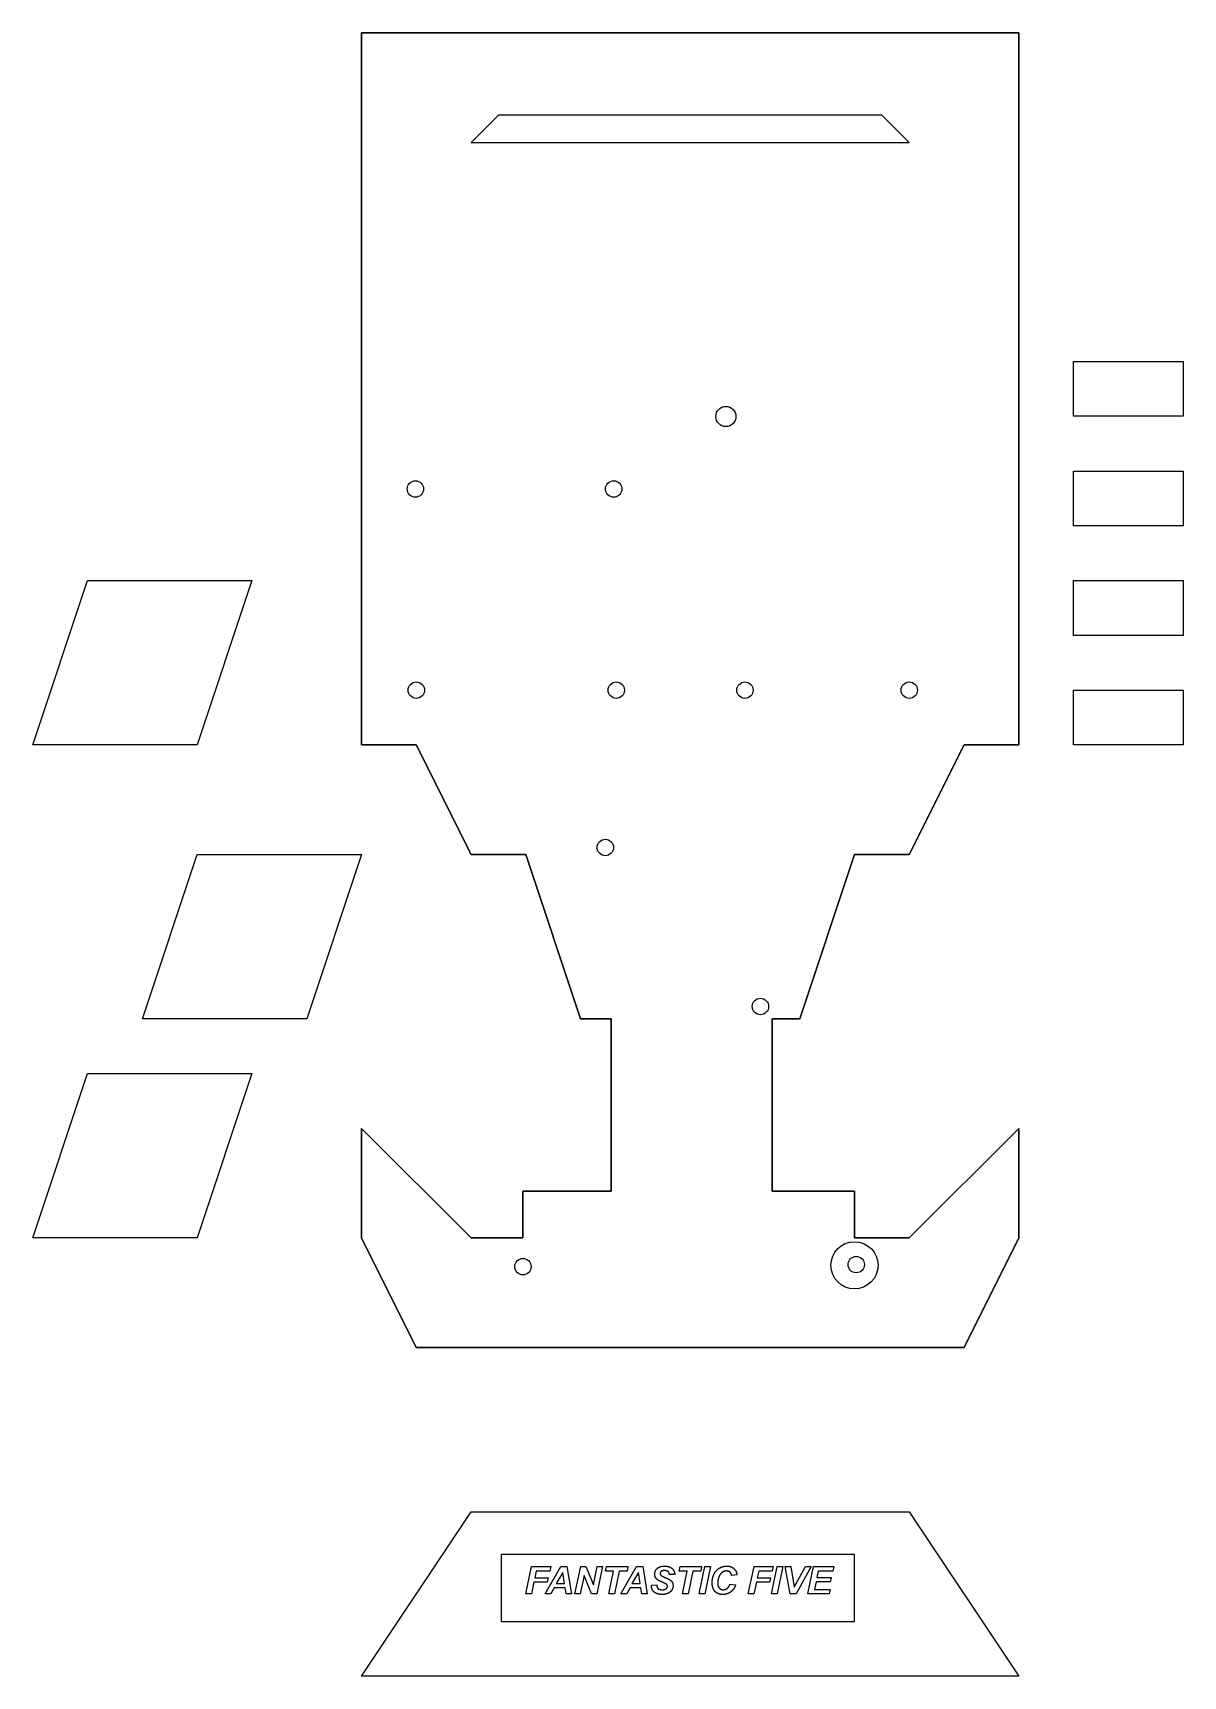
# Model space of a CAD drawing. Header units: millimetres. Extents: x -120 to 90, y -170 to 130.
import ezdxf

# ---------------------------------------------------------------- set-up
doc = ezdxf.new("R2010")
doc.units = ezdxf.units.MM
doc.layers.get('0').update_dxf_attribs({"linetype": 'CONTINUOUS'})

msp = doc.modelspace()

# ---------------------------------------------------------------- linework, layer by layer
for p, q in [((-60, 90), (-60, 70)), ((-2.79, -151.43), (-3.77, -151.47)), ((8.56, -151.53), (7.58, -151.63)), ((-7.07, -153.38), (-6.09, -153.33)), ((7.26, -153.2), (8.3, -153.36))]:
    msp.add_line(p, q)
for points in [[(60, -90), (60, -70), (40, -90), (30, -90), (30, -81.49), (30, -90), (30, -81.49), (14.97, -81.49), (14.97, -50), (20, -50), (30, -20), (40, -20), (50, 0), (60, 0), (60, 130), (60, 0), (50, 0), (40, -20), (30, -20), (20, -50), (30, -20), (20, -50), (30, -20), (40, -20), (50, 0), (40, -20), (30, -20), (40, -20), (50, 0), (60, 0), (60, 130), (-60, 130), (-60, 0), (-50, 0), (-40, -20), (-50, 0), (-60, 0), (-60, 130), (60, 130), (60, 0), (50, 0), (60, 0), (60, 130), (-60, 130), (-60, 0), (-60, 130), (60, 130), (-60, 130), (-60, 0), (-50, 0), (-40, -20), (-30, -20), (-20, -50), (-14.4, -50), (-14.4, -81.49), (-30.52, -81.49), (-30.52, -90), (-40, -90), (-60, -70), (-60, -90), (-50, -110), (50, -110), (60, -90), (60, -70), (60, -90), (50, -110), (-50, -110), (-60, -90), (-50, -110), (50, -110), (60, -90), (50, -110), (-50, -110), (-60, -90), (-50, -110), (50, -110)], [(-40, 110), (40, 110), (35, 115), (-35, 115)], [(90, 60), (70, 60), (70, 70), (90, 70)], [(90, 50), (90, 40), (70, 40), (70, 50)], [(-120, 0), (-110, 30), (-80, 30), (-90, 0)], [(70, 30), (90, 30), (90, 20), (70, 20)], [(70, 10), (90, 10), (90, 0), (70, 0)], [(-50, 0), (-60, 0)], [(-20, -50), (-30, -20), (-40, -20), (-50, 0), (-40, -20), (-30, -20), (-20, -50), (-14.4, -50)], [(-60, -20), (-70, -50), (-100, -50), (-90, -20)], [(-30, -20), (-40, -20)], [(-30, -20), (-20, -50)], [(-14.4, -81.49), (-30.52, -81.49), (-30.52, -90), (-30.52, -81.49), (-14.4, -81.49), (-14.4, -50)], [(-14.4, -81.49), (-14.4, -50), (-20, -50), (-14.4, -50)], [(14.97, -81.49), (14.97, -50), (14.97, -81.49), (14.97, -50), (20, -50), (14.97, -50), (14.97, -81.49), (30, -81.49), (30, -90), (30, -81.49)], [(20, -50), (14.97, -50)], [(-110, -60), (-80, -60), (-90, -90), (-120, -90)], [(-60, -70), (-60, -90)], [(-60, -70), (-40, -90)], [(-60, -90), (-60, -70), (-40, -90), (-30.52, -90), (-40, -90), (-60, -70)], [(60, -70), (40, -90), (30, -90), (40, -90)], [(40, -90), (60, -70)], [(60, -70), (60, -90)], [(-30.52, -81.49), (-14.4, -81.49)], [(-30.52, -90), (-30.52, -81.49)], [(14.97, -81.49), (30, -81.49)], [(-30.52, -90), (-40, -90)], [(40, -90), (30, -90)], [(-40, -140), (40, -140), (60, -170), (40, -170), (-40, -170), (-60, -170)], [(30, -160), (30, -147.79), (-34.48, -147.79), (-34.48, -160)], [(-25.45, -150), (-25.63, -150.84), (-28.1, -150.84), (-28.35, -152.04), (-25.93, -152.04), (-26.11, -152.87), (-28.53, -152.87), (-28.97, -155), (-30, -155), (-28.95, -150)], [(-22.66, -155), (-22.83, -153.89), (-24.81, -153.89), (-25.41, -155), (-26.47, -155), (-23.64, -150), (-22.5, -150), (-21.69, -155)], [(-21.03, -155), (-19.99, -150), (-19.03, -150), (-17.67, -153.35), (-16.97, -150), (-16.02, -150), (-17.06, -155), (-18.02, -155), (-19.37, -151.64), (-20.08, -155)], [(-15.29, -150), (-11.35, -150), (-11.52, -150.84), (-12.97, -150.84), (-13.84, -155), (-14.87, -155), (-14, -150.84), (-15.46, -150.84)], [(-12.63, -155), (-9.81, -150), (-8.66, -150), (-7.85, -155), (-8.83, -155), (-8.99, -153.89), (-10.98, -153.89), (-11.58, -155)], [(-1.84, -150), (2.1, -150), (1.93, -150.84), (0.48, -150.84), (-0.39, -155), (-1.42, -155), (-0.55, -150.84), (-2.01, -150.84)], [(2.69, -155), (1.66, -155), (2.7, -150), (3.73, -150)], [(12.09, -152.87), (11.64, -155), (10.61, -155), (11.66, -150), (15.16, -150), (14.98, -150.84), (12.51, -150.84), (12.26, -152.04), (14.68, -152.04), (14.51, -152.87)], [(15.88, -155), (14.85, -155), (15.9, -150), (16.92, -150)], [(21.07, -150), (22.09, -150), (19.33, -155), (18.24, -155), (17.34, -150), (18.37, -150), (19, -153.78)], [(25.57, -152.81), (22.98, -152.81), (22.67, -154.16), (25.58, -154.16), (25.4, -155), (21.49, -155), (22.54, -150), (26.24, -150), (26.07, -150.84), (23.39, -150.84), (23.15, -151.97), (25.74, -151.97)], [(-23.25, -151.05), (-24.45, -153.06), (-22.96, -153.06)], [(-9.41, -151.05), (-10.62, -153.06), (-9.12, -153.06)]]:
    msp.add_lwpolyline(points, close=True)
for centre, radius in [((6.52, 59.96), 1.84), ((-50.16, 46.73), 1.5), ((-13.96, 46.73), 1.5), ((-50, 10), 1.5), ((-13.49, 10), 1.5), ((10, 10), 1.5), ((40, 10), 1.5), ((-15.48, -18.72), 1.5), ((12.83, -47.75), 1.5), ((30, -95), 4.3), ((-30.53, -95.24), 1.5), ((30.32, -94.87), 1.5)]:
    msp.add_circle(centre, radius)
for points in [[(-6, -150.33), (-5.55, -149.91), (-4.68, -149.91)], [(-4.68, -149.91), (-3.8, -149.91), (-3.32, -150.33)], [(5.32, -150.29), (5.94, -149.91), (6.66, -149.91)], [(6.66, -149.91), (7.47, -149.91), (7.97, -150.35)], [(-6.46, -151.38), (-6.46, -150.75), (-6, -150.33)], [(-6.31, -152.01), (-6.46, -151.74), (-6.46, -151.38)], [(-5.89, -152.45), (-6.15, -152.28), (-6.31, -152.01)], [(-5.04, -152.87), (-5.62, -152.62), (-5.89, -152.45)], [(-5.3, -150.88), (-5.48, -151.03), (-5.48, -151.26)], [(-5.48, -151.26), (-5.48, -151.47), (-5.31, -151.61)], [(-5.31, -151.61), (-5.14, -151.76), (-4.57, -152.01)], [(-4.69, -150.73), (-5.11, -150.73), (-5.3, -150.88)], [(-4.32, -153.23), (-4.45, -153.12), (-5.04, -152.87)], [(-4.03, -150.92), (-4.25, -150.73), (-4.69, -150.73)], [(-4.57, -152.01), (-3.71, -152.38), (-3.47, -152.61)], [(-3.77, -151.47), (-3.81, -151.11), (-4.03, -150.92)], [(-3.47, -152.61), (-3.12, -152.95), (-3.12, -153.49)], [(-3.32, -150.33), (-2.83, -150.74), (-2.79, -151.43)], [(4.02, -152.93), (4.02, -152.08), (4.36, -151.37)], [(4.53, -154.54), (4.02, -153.98), (4.02, -152.93)], [(4.36, -151.37), (4.71, -150.67), (5.32, -150.29)], [(5.25, -151.87), (5.03, -152.42), (5.03, -152.97)], [(5.03, -152.97), (5.03, -153.57), (5.32, -153.9)], [(5.84, -151.06), (5.47, -151.32), (5.25, -151.87)], [(6.64, -150.8), (6.21, -150.8), (5.84, -151.06)], [(7.26, -151), (7.03, -150.8), (6.64, -150.8)], [(7.58, -151.63), (7.5, -151.19), (7.26, -151)], [(7.97, -150.35), (8.48, -150.78), (8.56, -151.53)], [(-6.89, -154.27), (-7.08, -153.88), (-7.07, -153.38)], [(-6.22, -154.87), (-6.69, -154.65), (-6.89, -154.27)], [(-5.1, -155.09), (-5.75, -155.09), (-6.22, -154.87)], [(-6.09, -153.33), (-6.07, -153.8), (-5.93, -153.96)], [(-5.93, -153.96), (-5.7, -154.23), (-5.1, -154.23)], [(-5.1, -154.23), (-4.59, -154.23), (-4.37, -154.05)], [(-3.64, -154.62), (-4.17, -155.09), (-5.1, -155.09)], [(-4.37, -154.05), (-4.14, -153.86), (-4.14, -153.61)], [(-4.14, -153.61), (-4.14, -153.39), (-4.32, -153.23)], [(-3.12, -153.49), (-3.12, -154.15), (-3.64, -154.62)], [(5.97, -155.09), (5.05, -155.09), (4.53, -154.54)], [(5.32, -153.9), (5.61, -154.23), (6.04, -154.23)], [(7.39, -154.64), (6.78, -155.09), (5.97, -155.09)], [(6.04, -154.23), (6.44, -154.23), (6.77, -153.97)], [(6.77, -153.97), (7.1, -153.71), (7.26, -153.2)], [(8.3, -153.36), (8, -154.2), (7.39, -154.64)]]:
    msp.add_open_spline(points, degree=2)

doc.saveas('drawing.dxf')
